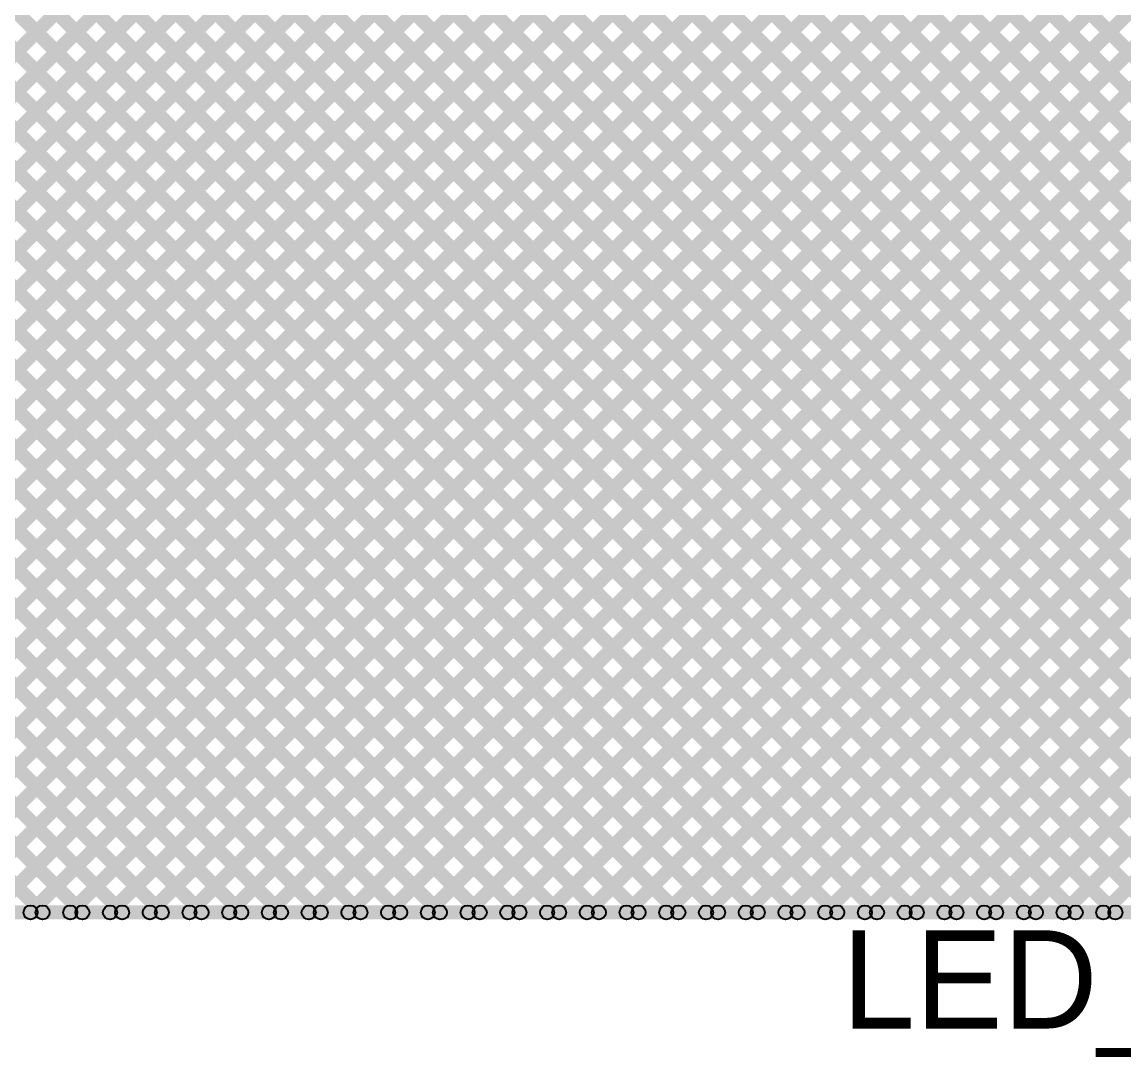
# Model space of a CAD drawing. Header units: millimetres. Extents: x 0.02 to 3.53, y 0 to 2.66.
# Drawn here: x 0.712 to 1.497, y -0.003 to 0.734 of the extents above; entities that cross this region are included whole.
import ezdxf

# ---------------------------------------------------------------- set-up
doc = ezdxf.new("R2010")
doc.units = ezdxf.units.MM
doc.header["$MEASUREMENT"] = 0
for name, color, linetype in [('BottomLayer', 5, 'Continuous'), ('TopLayer', 1, 'Continuous'), ('TopOverlay', 2, 'Continuous')]:
    doc.layers.add(name, color=color, linetype=linetype)

msp = doc.modelspace()

# ---------------------------------------------------------------- hatches: boundary and pattern name
at = {"layer": 'BottomLayer'}
for points in [[(0.09646, 0.97786), (0.10354, 0.98494), (0.98494, 0.10354), (0.97786, 0.09646)], [(0.09646, 0.94958), (0.10354, 0.95665), (0.95665, 0.10354), (0.94958, 0.09646)], [(0.09646, 0.9213), (0.10354, 0.92837), (0.92837, 0.10354), (0.9213, 0.09646)], [(0.09646, 0.89301), (0.10354, 0.90008), (0.90008, 0.10354), (0.89301, 0.09646)], [(0.09646, 0.86473), (0.10354, 0.8718), (0.8718, 0.10354), (0.86473, 0.09646)], [(0.09646, 0.83644), (0.10354, 0.84351), (0.84351, 0.10354), (0.83644, 0.09646)], [(0.10354, 0.10048), (0.09646, 0.10755), (0.77436, 0.78545), (0.78143, 0.77838)], [(0.10354, 0.10048), (0.09646, 0.10755), (0.77436, 0.78545), (0.78143, 0.77838)], [(0.1278, 0.09646), (0.12073, 0.10354), (0.80265, 0.78545), (0.80972, 0.77838)], [(0.15609, 0.09646), (0.14902, 0.10354), (0.83093, 0.78545), (0.838, 0.77838)], [(0.18437, 0.09646), (0.1773, 0.10354), (0.85921, 0.78545), (0.86629, 0.77838)], [(0.21266, 0.09646), (0.20559, 0.10354), (0.8875, 0.78545), (0.89457, 0.77838)], [(0.24094, 0.09646), (0.23387, 0.10354), (0.91578, 0.78545), (0.92285, 0.77838)], [(0.26922, 0.09646), (0.26215, 0.10354), (0.94407, 0.78545), (0.95114, 0.77838)], [(0.29751, 0.09646), (0.29044, 0.10354), (0.97235, 0.78545), (0.97942, 0.77838)], [(0.32579, 0.09646), (0.31872, 0.10354), (1.00064, 0.78545), (1.00771, 0.77838)], [(0.32424, 0.77838), (0.33131, 0.78545), (1.01322, 0.10354), (1.00615, 0.09646)], [(0.35408, 0.09646), (0.34701, 0.10354), (1.02892, 0.78545), (1.03599, 0.77838)], [(0.35252, 0.77838), (0.35959, 0.78545), (1.0415, 0.10354), (1.03443, 0.09646)], [(0.38236, 0.09646), (0.37529, 0.10354), (1.0572, 0.78545), (1.06428, 0.77838)], [(0.3808, 0.77838), (0.38788, 0.78545), (1.06979, 0.10354), (1.06272, 0.09646)], [(0.41065, 0.09646), (0.40358, 0.10354), (1.08549, 0.78545), (1.09256, 0.77838)], [(0.40909, 0.77838), (0.41616, 0.78545), (1.09807, 0.10354), (1.091, 0.09646)], [(0.43893, 0.09646), (0.43186, 0.10354), (1.11377, 0.78545), (1.12084, 0.77838)], [(0.43737, 0.77838), (0.44444, 0.78545), (1.12636, 0.10354), (1.11929, 0.09646)], [(0.46721, 0.09646), (0.46014, 0.10354), (1.14206, 0.78545), (1.14913, 0.77838)], [(0.46566, 0.77838), (0.47273, 0.78545), (1.15464, 0.10354), (1.14757, 0.09646)], [(0.4955, 0.09646), (0.48843, 0.10354), (1.17034, 0.78545), (1.17741, 0.77838)], [(0.49394, 0.77838), (0.50101, 0.78545), (1.18293, 0.10354), (1.17585, 0.09646)], [(0.52378, 0.09646), (0.51671, 0.10354), (1.19863, 0.78545), (1.2057, 0.77838)], [(0.52223, 0.77838), (0.5293, 0.78545), (1.21121, 0.10354), (1.20414, 0.09646)], [(0.55207, 0.09646), (0.545, 0.10354), (1.22691, 0.78545), (1.23398, 0.77838)], [(0.55051, 0.77838), (0.55758, 0.78545), (1.23949, 0.10354), (1.23242, 0.09646)], [(0.58035, 0.09646), (0.57328, 0.10354), (1.25519, 0.78545), (1.26227, 0.77838)], [(0.57879, 0.77838), (0.58587, 0.78545), (1.26778, 0.10354), (1.26071, 0.09646)], [(0.60864, 0.09646), (0.60157, 0.10354), (1.28348, 0.78545), (1.29055, 0.77838)], [(0.60708, 0.77838), (0.61415, 0.78545), (1.29606, 0.10354), (1.28899, 0.09646)], [(0.63692, 0.09646), (0.62985, 0.10354), (1.31176, 0.78545), (1.31883, 0.77838)], [(0.63536, 0.77838), (0.64243, 0.78545), (1.32435, 0.10354), (1.31728, 0.09646)], [(0.6652, 0.09646), (0.65813, 0.10354), (1.34005, 0.78545), (1.34712, 0.77838)], [(0.66365, 0.77838), (0.67072, 0.78545), (1.35263, 0.10354), (1.34556, 0.09646)], [(0.69349, 0.09646), (0.68642, 0.10354), (1.36833, 0.78545), (1.3754, 0.77838)], [(0.69193, 0.77838), (0.699, 0.78545), (1.38092, 0.10354), (1.37384, 0.09646)], [(0.72177, 0.09646), (0.7147, 0.10354), (1.39662, 0.78545), (1.40369, 0.77838)], [(0.72022, 0.77838), (0.72729, 0.78545), (1.4092, 0.10354), (1.40213, 0.09646)], [(0.75006, 0.09646), (0.74299, 0.10354), (1.4249, 0.78545), (1.43197, 0.77838)], [(0.7485, 0.77838), (0.75557, 0.78545), (1.43748, 0.10354), (1.43041, 0.09646)], [(0.77834, 0.09646), (0.77127, 0.10354), (1.45318, 0.78545), (1.46026, 0.77838)], [(0.77678, 0.77838), (0.78386, 0.78545), (1.46577, 0.10354), (1.4587, 0.09646)], [(0.80663, 0.09646), (0.79956, 0.10354), (1.48147, 0.78545), (1.48854, 0.77838)], [(0.80507, 0.77838), (0.81214, 0.78545), (1.49405, 0.10354), (1.48698, 0.09646)], [(0.83491, 0.09646), (0.82784, 0.10354), (1.50975, 0.78545), (1.51682, 0.77838)], [(0.83335, 0.77838), (0.84042, 0.78545), (1.52234, 0.10354), (1.51527, 0.09646)], [(0.8632, 0.09646), (0.85612, 0.10354), (1.53804, 0.78545), (1.54511, 0.77838)], [(0.86164, 0.77838), (0.86871, 0.78545), (1.55062, 0.10354), (1.54355, 0.09646)], [(0.89148, 0.09646), (0.88441, 0.10354), (1.56632, 0.78545), (1.57339, 0.77838)], [(0.88992, 0.77838), (0.89699, 0.78545), (1.57891, 0.10354), (1.57183, 0.09646)], [(0.91976, 0.09646), (0.91269, 0.10354), (1.59461, 0.78545), (1.60168, 0.77838)], [(0.91821, 0.77838), (0.92528, 0.78545), (1.60719, 0.10354), (1.60012, 0.09646)], [(0.94805, 0.09646), (0.94098, 0.10354), (1.62289, 0.78545), (1.62996, 0.77838)], [(0.94649, 0.77838), (0.95356, 0.78545), (1.62525, 0.11376), (1.61818, 0.10668)], [(0.97633, 0.09646), (0.96926, 0.10354), (1.65117, 0.78545), (1.65825, 0.77838)], [(0.97477, 0.77838), (0.98185, 0.78545), (1.64257, 0.12472), (1.6355, 0.11765)], [(1.00462, 0.09646), (0.99755, 0.10354), (1.67946, 0.78545), (1.68653, 0.77838)], [(1.00306, 0.77838), (1.01013, 0.78545), (1.64257, 0.153), (1.6355, 0.14593)], [(1.03134, 0.77838), (1.03841, 0.78545), (1.64257, 0.18129), (1.6355, 0.17422)], [(1.05963, 0.77838), (1.0667, 0.78545), (1.64257, 0.20957), (1.6355, 0.2025)], [(1.08791, 0.77838), (1.09498, 0.78545), (1.64257, 0.23786), (1.6355, 0.23079)], [(1.1162, 0.77838), (1.12327, 0.78545), (1.64257, 0.26614), (1.6355, 0.25907)], [(1.14448, 0.77838), (1.15155, 0.78545), (1.64257, 0.29443), (1.6355, 0.28735)], [(1.17276, 0.77838), (1.17984, 0.78545), (1.64257, 0.32271), (1.6355, 0.31564)], [(1.20105, 0.77838), (1.20812, 0.78545), (1.64257, 0.35099), (1.6355, 0.34392)], [(1.22933, 0.77838), (1.2364, 0.78545), (1.64257, 0.37928), (1.6355, 0.37221)], [(1.25762, 0.77838), (1.26469, 0.78545), (1.64257, 0.40756), (1.6355, 0.40049)], [(1.2859, 0.77838), (1.29297, 0.78545), (1.64257, 0.43585), (1.6355, 0.42878)], [(1.31419, 0.77838), (1.32126, 0.78545), (1.64257, 0.46413), (1.6355, 0.45706)], [(1.34247, 0.77838), (1.34954, 0.78545), (1.64257, 0.49242), (1.6355, 0.48534)], [(1.37075, 0.77838), (1.37783, 0.78545), (1.64257, 0.5207), (1.6355, 0.51363)], [(1.39904, 0.77838), (1.40611, 0.78545), (1.64257, 0.54898), (1.6355, 0.54191)], [(1.42732, 0.77838), (1.43439, 0.78545), (1.64257, 0.57727), (1.6355, 0.5702)], [(0.17932, 0.72531), (0.18639, 0.73238), (0.81523, 0.10354), (0.80816, 0.09646)], [(1.0329, 0.09646), (1.02583, 0.10354), (1.6355, 0.71321), (1.64257, 0.70614)], [(0.18817, 0.68817), (0.19524, 0.69524), (0.78695, 0.10354), (0.77987, 0.09646)], [(1.06119, 0.09646), (1.05411, 0.10354), (1.6355, 0.68493), (1.64257, 0.67785)], [(0.18539, 0.66266), (0.19246, 0.66974), (0.75866, 0.10354), (0.75159, 0.09646)], [(1.08947, 0.09646), (1.0824, 0.10354), (1.6355, 0.65664), (1.64257, 0.64957)], [(0.17761, 0.64217), (0.18468, 0.64924), (0.73038, 0.10354), (0.72331, 0.09646)], [(1.11775, 0.09646), (1.11068, 0.10354), (1.6355, 0.62836), (1.64257, 0.62129)], [(1.14604, 0.09646), (1.13897, 0.10354), (1.6355, 0.60007), (1.64257, 0.593)], [(1.17432, 0.09646), (1.16725, 0.10354), (1.6355, 0.57179), (1.64257, 0.56472)], [(1.20261, 0.09646), (1.19554, 0.10354), (1.6355, 0.5435), (1.64257, 0.53643)], [(1.23089, 0.09646), (1.22382, 0.10354), (1.6355, 0.51522), (1.64257, 0.50815)], [(1.25918, 0.09646), (1.2521, 0.10354), (1.6355, 0.48694), (1.64257, 0.47986)], [(1.28746, 0.09646), (1.28039, 0.10354), (1.6355, 0.45865), (1.64257, 0.45158)], [(1.31574, 0.09646), (1.30867, 0.10354), (1.6355, 0.43037), (1.64257, 0.4233)], [(1.34403, 0.09646), (1.33696, 0.10354), (1.6355, 0.40208), (1.64257, 0.39501)], [(1.37231, 0.09646), (1.36524, 0.10354), (1.6355, 0.3738), (1.64257, 0.36673)], [(1.4006, 0.09646), (1.39353, 0.10354), (1.6355, 0.34551), (1.64257, 0.33844)], [(1.42888, 0.09646), (1.42181, 0.10354), (1.6355, 0.31723), (1.64257, 0.31016)], [(1.45717, 0.09646), (1.45009, 0.10354), (1.6355, 0.28895), (1.64257, 0.28187)], [(1.48545, 0.09646), (1.47838, 0.10354), (1.6355, 0.26066), (1.64257, 0.25359)], [(0.1, 0.095), (0.1, 0.105), (1.61967, 0.105), (1.61967, 0.095)]]:
    msp.add_hatch(color=5, dxfattribs=at).paths.add_polyline_path(points)
h = msp.add_hatch(color=5, dxfattribs=at)
edge = h.paths.add_edge_path()
edge.add_arc((0.71824, 0.1), 0.005, 0, 360)
h = msp.add_hatch(color=5, dxfattribs=at)
edge = h.paths.add_edge_path()
edge.add_arc((0.72684, 0.1), 0.005, 0, 360)
h = msp.add_hatch(color=5, dxfattribs=at)
edge = h.paths.add_edge_path()
edge.add_arc((0.74652, 0.1), 0.005, 0, 360)
h = msp.add_hatch(color=5, dxfattribs=at)
edge = h.paths.add_edge_path()
edge.add_arc((0.75513, 0.1), 0.005, 0, 360)
h = msp.add_hatch(color=5, dxfattribs=at)
edge = h.paths.add_edge_path()
edge.add_arc((0.77481, 0.1), 0.005, 0, 360)
h = msp.add_hatch(color=5, dxfattribs=at)
edge = h.paths.add_edge_path()
edge.add_arc((0.78341, 0.1), 0.005, 0, 360)
h = msp.add_hatch(color=5, dxfattribs=at)
edge = h.paths.add_edge_path()
edge.add_arc((0.80309, 0.1), 0.005, 0, 360)
h = msp.add_hatch(color=5, dxfattribs=at)
edge = h.paths.add_edge_path()
edge.add_arc((0.81169, 0.1), 0.005, 0, 360)
h = msp.add_hatch(color=5, dxfattribs=at)
edge = h.paths.add_edge_path()
edge.add_arc((0.83138, 0.1), 0.005, 0, 360)
h = msp.add_hatch(color=5, dxfattribs=at)
edge = h.paths.add_edge_path()
edge.add_arc((0.83998, 0.1), 0.005, 0, 360)
h = msp.add_hatch(color=5, dxfattribs=at)
edge = h.paths.add_edge_path()
edge.add_arc((0.85966, 0.1), 0.005, 0, 360)
h = msp.add_hatch(color=5, dxfattribs=at)
edge = h.paths.add_edge_path()
edge.add_arc((0.86826, 0.1), 0.005, 0, 360)
h = msp.add_hatch(color=5, dxfattribs=at)
edge = h.paths.add_edge_path()
edge.add_arc((0.88794, 0.1), 0.005, 0, 360)
h = msp.add_hatch(color=5, dxfattribs=at)
edge = h.paths.add_edge_path()
edge.add_arc((0.89655, 0.1), 0.005, 0, 360)
h = msp.add_hatch(color=5, dxfattribs=at)
edge = h.paths.add_edge_path()
edge.add_arc((0.91623, 0.1), 0.005, 0, 360)
h = msp.add_hatch(color=5, dxfattribs=at)
edge = h.paths.add_edge_path()
edge.add_arc((0.92483, 0.1), 0.005, 0, 360)
h = msp.add_hatch(color=5, dxfattribs=at)
edge = h.paths.add_edge_path()
edge.add_arc((0.94451, 0.1), 0.005, 0, 360)
h = msp.add_hatch(color=5, dxfattribs=at)
edge = h.paths.add_edge_path()
edge.add_arc((0.95312, 0.1), 0.005, 0, 360)
h = msp.add_hatch(color=5, dxfattribs=at)
edge = h.paths.add_edge_path()
edge.add_arc((0.9728, 0.1), 0.005, 0, 360)
h = msp.add_hatch(color=5, dxfattribs=at)
edge = h.paths.add_edge_path()
edge.add_arc((0.9814, 0.1), 0.005, 0, 360)
h = msp.add_hatch(color=5, dxfattribs=at)
edge = h.paths.add_edge_path()
edge.add_arc((1.00108, 0.1), 0.005, 0, 360)
h = msp.add_hatch(color=5, dxfattribs=at)
edge = h.paths.add_edge_path()
edge.add_arc((1.00968, 0.1), 0.005, 0, 360)
h = msp.add_hatch(color=5, dxfattribs=at)
edge = h.paths.add_edge_path()
edge.add_arc((1.02937, 0.1), 0.005, 0, 360)
h = msp.add_hatch(color=5, dxfattribs=at)
edge = h.paths.add_edge_path()
edge.add_arc((1.03797, 0.1), 0.005, 0, 360)
h = msp.add_hatch(color=5, dxfattribs=at)
edge = h.paths.add_edge_path()
edge.add_arc((1.05765, 0.1), 0.005, 0, 360)
h = msp.add_hatch(color=5, dxfattribs=at)
edge = h.paths.add_edge_path()
edge.add_arc((1.06625, 0.1), 0.005, 0, 360)
h = msp.add_hatch(color=5, dxfattribs=at)
edge = h.paths.add_edge_path()
edge.add_arc((1.08593, 0.1), 0.005, 0, 360)
h = msp.add_hatch(color=5, dxfattribs=at)
edge = h.paths.add_edge_path()
edge.add_arc((1.09454, 0.1), 0.005, 0, 360)
h = msp.add_hatch(color=5, dxfattribs=at)
edge = h.paths.add_edge_path()
edge.add_arc((1.11422, 0.1), 0.005, 0, 360)
h = msp.add_hatch(color=5, dxfattribs=at)
edge = h.paths.add_edge_path()
edge.add_arc((1.12282, 0.1), 0.005, 0, 360)
h = msp.add_hatch(color=5, dxfattribs=at)
edge = h.paths.add_edge_path()
edge.add_arc((1.1425, 0.1), 0.005, 0, 360)
h = msp.add_hatch(color=5, dxfattribs=at)
edge = h.paths.add_edge_path()
edge.add_arc((1.15111, 0.1), 0.005, 0, 360)
h = msp.add_hatch(color=5, dxfattribs=at)
edge = h.paths.add_edge_path()
edge.add_arc((1.17079, 0.1), 0.005, 0, 360)
h = msp.add_hatch(color=5, dxfattribs=at)
edge = h.paths.add_edge_path()
edge.add_arc((1.17939, 0.1), 0.005, 0, 360)
h = msp.add_hatch(color=5, dxfattribs=at)
edge = h.paths.add_edge_path()
edge.add_arc((1.19907, 0.1), 0.005, 0, 360)
h = msp.add_hatch(color=5, dxfattribs=at)
edge = h.paths.add_edge_path()
edge.add_arc((1.20767, 0.1), 0.005, 0, 360)
h = msp.add_hatch(color=5, dxfattribs=at)
edge = h.paths.add_edge_path()
edge.add_arc((1.22736, 0.1), 0.005, 0, 360)
h = msp.add_hatch(color=5, dxfattribs=at)
edge = h.paths.add_edge_path()
edge.add_arc((1.23596, 0.1), 0.005, 0, 360)
h = msp.add_hatch(color=5, dxfattribs=at)
edge = h.paths.add_edge_path()
edge.add_arc((1.25564, 0.1), 0.005, 0, 360)
h = msp.add_hatch(color=5, dxfattribs=at)
edge = h.paths.add_edge_path()
edge.add_arc((1.26424, 0.1), 0.005, 0, 360)
h = msp.add_hatch(color=5, dxfattribs=at)
edge = h.paths.add_edge_path()
edge.add_arc((1.28392, 0.1), 0.005, 0, 360)
h = msp.add_hatch(color=5, dxfattribs=at)
edge = h.paths.add_edge_path()
edge.add_arc((1.29253, 0.1), 0.005, 0, 360)
h = msp.add_hatch(color=5, dxfattribs=at)
edge = h.paths.add_edge_path()
edge.add_arc((1.31221, 0.1), 0.005, 0, 360)
h = msp.add_hatch(color=5, dxfattribs=at)
edge = h.paths.add_edge_path()
edge.add_arc((1.32081, 0.1), 0.005, 0, 360)
h = msp.add_hatch(color=5, dxfattribs=at)
edge = h.paths.add_edge_path()
edge.add_arc((1.34049, 0.1), 0.005, 0, 360)
h = msp.add_hatch(color=5, dxfattribs=at)
edge = h.paths.add_edge_path()
edge.add_arc((1.3491, 0.1), 0.005, 0, 360)
h = msp.add_hatch(color=5, dxfattribs=at)
edge = h.paths.add_edge_path()
edge.add_arc((1.36878, 0.1), 0.005, 0, 360)
h = msp.add_hatch(color=5, dxfattribs=at)
edge = h.paths.add_edge_path()
edge.add_arc((1.37738, 0.1), 0.005, 0, 360)
h = msp.add_hatch(color=5, dxfattribs=at)
edge = h.paths.add_edge_path()
edge.add_arc((1.39706, 0.1), 0.005, 0, 360)
h = msp.add_hatch(color=5, dxfattribs=at)
edge = h.paths.add_edge_path()
edge.add_arc((1.40566, 0.1), 0.005, 0, 360)
h = msp.add_hatch(color=5, dxfattribs=at)
edge = h.paths.add_edge_path()
edge.add_arc((1.42535, 0.1), 0.005, 0, 360)
h = msp.add_hatch(color=5, dxfattribs=at)
edge = h.paths.add_edge_path()
edge.add_arc((1.43395, 0.1), 0.005, 0, 360)
h = msp.add_hatch(color=5, dxfattribs=at)
edge = h.paths.add_edge_path()
edge.add_arc((1.45363, 0.1), 0.005, 0, 360)
h = msp.add_hatch(color=5, dxfattribs=at)
edge = h.paths.add_edge_path()
edge.add_arc((1.46223, 0.1), 0.005, 0, 360)
h = msp.add_hatch(color=5, dxfattribs=at)
edge = h.paths.add_edge_path()
edge.add_arc((1.48191, 0.1), 0.005, 0, 360)
h = msp.add_hatch(color=5, dxfattribs=at)
edge = h.paths.add_edge_path()
edge.add_arc((1.49052, 0.1), 0.005, 0, 360)
at = {"layer": 'TopLayer'}
for points in [[(0.09646, 1.65669), (0.10354, 1.66376), (1.65354, 0.11376), (1.64647, 0.10668)], [(0.63985, 1.45272), (0.64692, 1.45979), (2.00317, 0.10354), (1.9961, 0.09646)], [(0.09646, 1.40213), (0.10354, 1.4092), (1.4092, 0.10354), (1.40213, 0.09646)], [(0.66931, 1.39497), (0.67638, 1.40204), (1.97489, 0.10354), (1.96781, 0.09646)], [(1.31574, 0.09646), (1.30867, 0.10354), (2.60412, 1.39898), (2.61119, 1.39191)], [(1.4006, 0.09646), (1.39353, 0.10354), (2.69039, 1.4004), (2.69746, 1.39333)], [(0.09646, 1.37384), (0.10354, 1.38092), (1.38092, 0.10354), (1.37384, 0.09646)], [(0.83106, 1.37465), (0.83813, 1.38172), (2.11631, 0.10354), (2.10924, 0.09646)], [(1.34403, 0.09646), (1.33696, 0.10354), (2.61447, 1.38105), (2.62155, 1.37398)], [(1.42888, 0.09646), (1.42181, 0.10354), (2.7004, 1.38212), (2.70747, 1.37505)], [(1.37231, 0.09646), (1.36524, 0.10354), (2.63167, 1.36996), (2.63874, 1.36289)], [(0.68188, 1.35411), (0.68895, 1.36118), (1.9466, 0.10354), (1.93953, 0.09646)], [(0.09646, 1.34556), (0.10354, 1.35263), (1.35263, 0.10354), (1.34556, 0.09646)], [(0.83106, 1.34636), (0.83813, 1.35343), (2.08802, 0.10354), (2.08095, 0.09646)], [(0.82563, 1.3235), (0.8327, 1.33057), (2.05974, 0.10354), (2.05267, 0.09646)], [(0.09646, 1.31728), (0.10354, 1.32435), (1.32435, 0.10354), (1.31728, 0.09646)], [(0.69039, 1.31732), (0.69746, 1.32439), (1.91832, 0.10354), (1.91125, 0.09646)], [(0.80488, 1.31597), (0.81195, 1.32304), (2.03145, 0.10354), (2.02438, 0.09646)], [(1.45717, 0.09646), (1.45009, 0.10354), (2.65589, 1.30933), (2.66296, 1.30226)], [(0.09646, 1.28899), (0.10354, 1.29606), (1.29606, 0.10354), (1.28899, 0.09646)], [(1.48545, 0.09646), (1.47838, 0.10354), (2.66606, 1.29122), (2.67313, 1.28415)], [(0.09646, 1.26071), (0.10354, 1.26778), (1.26778, 0.10354), (1.26071, 0.09646)], [(0.09646, 1.23242), (0.10354, 1.23949), (1.23949, 0.10354), (1.23242, 0.09646)], [(0.74454, 1.23489), (0.75161, 1.24196), (1.87686, 0.11671), (1.86979, 0.10964)], [(0.10354, 0.10048), (0.09646, 0.10755), (1.21852, 1.22961), (1.22559, 1.22254)], [(0.10354, 0.10048), (0.09646, 0.10755), (1.21852, 1.22961), (1.22559, 1.22254)], [(0.74108, 1.21006), (0.74816, 1.21713), (1.85299, 0.11229), (1.84592, 0.10522)], [(0.09646, 1.20414), (0.10354, 1.21121), (1.21121, 0.10354), (1.20414, 0.09646)], [(0.1278, 0.09646), (0.12073, 0.10354), (1.21852, 1.20132), (1.22559, 1.19425)], [(0.73387, 1.18899), (0.74094, 1.19606), (1.83346, 0.10354), (1.82639, 0.09646)], [(0.09646, 1.17585), (0.10354, 1.18293), (1.18293, 0.10354), (1.17585, 0.09646)], [(0.72378, 1.17079), (0.73085, 1.17786), (1.80477, 0.10394), (1.7977, 0.09687)], [(0.15609, 0.09646), (0.14902, 0.10354), (1.21852, 1.17304), (1.22559, 1.16597)], [(1.28746, 0.09646), (1.28039, 0.10354), (2.33864, 1.16178), (2.34571, 1.15471)], [(0.09646, 1.14757), (0.10354, 1.15464), (1.15464, 0.10354), (1.14757, 0.09646)], [(0.71369, 1.1526), (0.72076, 1.15967), (1.76721, 0.11322), (1.76014, 0.10615)], [(0.18437, 0.09646), (0.1773, 0.10354), (1.22101, 1.14725), (1.22808, 1.14018)], [(0.6377, 1.14374), (0.64477, 1.15081), (1.68182, 0.11376), (1.67475, 0.10668)], [(0.70361, 1.1344), (0.71068, 1.14147), (1.74665, 0.1055), (1.73958, 0.09843)], [(0.21266, 0.09646), (0.20559, 0.10354), (1.23435, 1.1323), (1.24142, 1.12523)], [(0.09646, 1.11929), (0.10354, 1.12636), (1.12636, 0.10354), (1.11929, 0.09646)], [(0.69352, 1.1162), (0.70059, 1.12327), (1.71011, 0.11376), (1.70304, 0.10668)], [(0.77834, 0.09646), (0.77127, 0.10354), (1.79116, 1.12342), (1.79823, 1.11635)], [(0.24094, 0.09646), (0.23387, 0.10354), (1.24849, 1.11816), (1.25557, 1.11109)], [(0.26922, 0.09646), (0.26215, 0.10354), (1.26277, 1.10416), (1.26985, 1.09709)], [(0.29751, 0.09646), (0.29044, 0.10354), (1.2863, 1.0994), (1.29338, 1.09233)], [(0.32579, 0.09646), (0.31872, 0.10354), (1.31459, 1.0994), (1.32166, 1.09233)], [(0.35408, 0.09646), (0.34701, 0.10354), (1.34287, 1.0994), (1.34994, 1.09233)], [(0.38236, 0.09646), (0.37529, 0.10354), (1.37116, 1.0994), (1.37823, 1.09233)], [(0.41065, 0.09646), (0.40358, 0.10354), (1.39944, 1.0994), (1.40651, 1.09233)], [(0.43893, 0.09646), (0.43186, 0.10354), (1.42773, 1.0994), (1.4348, 1.09233)], [(0.46721, 0.09646), (0.46014, 0.10354), (1.45601, 1.0994), (1.46308, 1.09233)], [(0.4955, 0.09646), (0.48843, 0.10354), (1.48429, 1.0994), (1.49137, 1.09233)], [(0.52378, 0.09646), (0.51671, 0.10354), (1.51258, 1.0994), (1.51965, 1.09233)], [(0.55207, 0.09646), (0.545, 0.10354), (1.54086, 1.0994), (1.54793, 1.09233)], [(0.58035, 0.09646), (0.57328, 0.10354), (1.56915, 1.0994), (1.57622, 1.09233)], [(0.60864, 0.09646), (0.60157, 0.10354), (1.59743, 1.0994), (1.6045, 1.09233)], [(0.63692, 0.09646), (0.62985, 0.10354), (1.62572, 1.0994), (1.63279, 1.09233)], [(0.6652, 0.09646), (0.65813, 0.10354), (1.654, 1.0994), (1.66107, 1.09233)], [(0.09646, 1.091), (0.10354, 1.09807), (1.09807, 0.10354), (1.091, 0.09646)], [(0.69349, 0.09646), (0.68642, 0.10354), (1.6736, 1.09072), (1.68067, 1.08365)], [(0.72177, 0.09646), (0.7147, 0.10354), (1.70188, 1.09072), (1.70895, 1.08365)], [(0.75006, 0.09646), (0.74299, 0.10354), (1.73017, 1.09072), (1.73724, 1.08365)], [(0.80663, 0.09646), (0.79956, 0.10354), (1.79116, 1.09514), (1.79823, 1.08807)], [(0.83491, 0.09646), (0.82784, 0.10354), (1.81502, 1.09072), (1.82209, 1.08365)], [(0.8632, 0.09646), (0.85612, 0.10354), (1.84299, 1.0904), (1.85006, 1.08333)], [(0.89148, 0.09646), (0.88441, 0.10354), (1.87127, 1.0904), (1.87835, 1.08333)], [(0.91976, 0.09646), (0.91269, 0.10354), (1.88694, 1.07779), (1.89402, 1.07072)], [(0.09646, 1.06272), (0.10354, 1.06979), (1.06979, 0.10354), (1.06272, 0.09646)], [(0.66105, 1.06382), (0.66812, 1.07089), (1.62525, 0.11376), (1.61818, 0.10668)], [(0.94805, 0.09646), (0.94098, 0.10354), (1.89653, 1.05909), (1.9036, 1.05202)], [(0.65096, 1.04562), (0.65804, 1.05269), (1.60719, 0.10354), (1.60012, 0.09646)], [(0.09646, 1.03443), (0.10354, 1.0415), (1.0415, 0.10354), (1.03443, 0.09646)], [(0.64088, 1.02742), (0.64795, 1.03449), (1.57891, 0.10354), (1.57183, 0.09646)], [(0.97633, 0.09646), (0.96926, 0.10354), (1.89653, 1.0308), (1.9036, 1.02373)], [(0.09646, 1.00615), (0.10354, 1.01322), (1.01322, 0.10354), (1.00615, 0.09646)], [(0.63079, 1.00922), (0.63786, 1.0163), (1.55062, 0.10354), (1.54355, 0.09646)], [(0.5287, 0.99818), (0.53577, 1.00525), (1.43748, 0.10354), (1.43041, 0.09646)], [(0.61322, 0.99851), (0.62029, 1.00559), (1.52234, 0.10354), (1.51527, 0.09646)], [(1.00462, 0.09646), (0.99755, 0.10354), (1.89653, 1.00252), (1.9036, 0.99545)], [(0.09646, 0.97786), (0.10354, 0.98494), (0.98494, 0.10354), (0.97786, 0.09646)], [(0.57845, 0.97672), (0.58552, 0.98379), (1.46577, 0.10354), (1.4587, 0.09646)], [(0.60241, 0.98104), (0.60948, 0.98811), (1.49405, 0.10354), (1.48698, 0.09646)], [(0.09646, 0.94958), (0.10354, 0.95665), (0.95665, 0.10354), (0.94958, 0.09646)], [(0.09646, 0.9213), (0.10354, 0.92837), (0.92837, 0.10354), (0.9213, 0.09646)], [(0.09646, 0.89301), (0.10354, 0.90008), (0.90008, 0.10354), (0.89301, 0.09646)], [(0.09646, 0.86473), (0.10354, 0.8718), (0.8718, 0.10354), (0.86473, 0.09646)], [(0.09646, 0.83644), (0.10354, 0.84351), (0.84351, 0.10354), (0.83644, 0.09646)], [(0.17932, 0.72531), (0.18639, 0.73238), (0.81523, 0.10354), (0.80816, 0.09646)], [(1.0329, 0.09646), (1.02583, 0.10354), (1.63814, 0.71584), (1.64521, 0.70877)], [(1.06119, 0.09646), (1.05411, 0.10354), (1.65052, 0.69995), (1.65759, 0.69287)], [(0.18817, 0.68817), (0.19524, 0.69524), (0.78695, 0.10354), (0.77987, 0.09646)], [(1.08947, 0.09646), (1.0824, 0.10354), (1.67342, 0.69456), (1.68049, 0.68749)], [(1.11775, 0.09646), (1.11068, 0.10354), (1.70171, 0.69456), (1.70878, 0.68749)], [(1.14604, 0.09646), (1.13897, 0.10354), (1.72999, 0.69456), (1.73706, 0.68749)], [(1.17432, 0.09646), (1.16725, 0.10354), (1.75827, 0.69456), (1.76535, 0.68749)], [(1.20261, 0.09646), (1.19554, 0.10354), (1.78656, 0.69456), (1.79363, 0.68749)], [(1.23089, 0.09646), (1.22382, 0.10354), (1.81484, 0.69456), (1.82191, 0.68749)], [(1.25918, 0.09646), (1.2521, 0.10354), (1.84313, 0.69456), (1.8502, 0.68749)], [(0.18539, 0.66266), (0.19246, 0.66974), (0.75866, 0.10354), (0.75159, 0.09646)], [(0.17761, 0.64217), (0.18468, 0.64924), (0.73038, 0.10354), (0.72331, 0.09646)], [(0.1, 0.095), (0.1, 0.105), (1.61967, 0.105), (1.61967, 0.095)]]:
    msp.add_hatch(color=1, dxfattribs=at).paths.add_polyline_path(points)
h = msp.add_hatch(color=1, dxfattribs=at)
edge = h.paths.add_edge_path()
edge.add_arc((0.71824, 0.1), 0.005, 0, 360)
h = msp.add_hatch(color=1, dxfattribs=at)
edge = h.paths.add_edge_path()
edge.add_arc((0.72684, 0.1), 0.005, 0, 360)
h = msp.add_hatch(color=1, dxfattribs=at)
edge = h.paths.add_edge_path()
edge.add_arc((0.74652, 0.1), 0.005, 0, 360)
h = msp.add_hatch(color=1, dxfattribs=at)
edge = h.paths.add_edge_path()
edge.add_arc((0.75513, 0.1), 0.005, 0, 360)
h = msp.add_hatch(color=1, dxfattribs=at)
edge = h.paths.add_edge_path()
edge.add_arc((0.77481, 0.1), 0.005, 0, 360)
h = msp.add_hatch(color=1, dxfattribs=at)
edge = h.paths.add_edge_path()
edge.add_arc((0.78341, 0.1), 0.005, 0, 360)
h = msp.add_hatch(color=1, dxfattribs=at)
edge = h.paths.add_edge_path()
edge.add_arc((0.80309, 0.1), 0.005, 0, 360)
h = msp.add_hatch(color=1, dxfattribs=at)
edge = h.paths.add_edge_path()
edge.add_arc((0.81169, 0.1), 0.005, 0, 360)
h = msp.add_hatch(color=1, dxfattribs=at)
edge = h.paths.add_edge_path()
edge.add_arc((0.83138, 0.1), 0.005, 0, 360)
h = msp.add_hatch(color=1, dxfattribs=at)
edge = h.paths.add_edge_path()
edge.add_arc((0.83998, 0.1), 0.005, 0, 360)
h = msp.add_hatch(color=1, dxfattribs=at)
edge = h.paths.add_edge_path()
edge.add_arc((0.85966, 0.1), 0.005, 0, 360)
h = msp.add_hatch(color=1, dxfattribs=at)
edge = h.paths.add_edge_path()
edge.add_arc((0.86826, 0.1), 0.005, 0, 360)
h = msp.add_hatch(color=1, dxfattribs=at)
edge = h.paths.add_edge_path()
edge.add_arc((0.88794, 0.1), 0.005, 0, 360)
h = msp.add_hatch(color=1, dxfattribs=at)
edge = h.paths.add_edge_path()
edge.add_arc((0.89655, 0.1), 0.005, 0, 360)
h = msp.add_hatch(color=1, dxfattribs=at)
edge = h.paths.add_edge_path()
edge.add_arc((0.91623, 0.1), 0.005, 0, 360)
h = msp.add_hatch(color=1, dxfattribs=at)
edge = h.paths.add_edge_path()
edge.add_arc((0.92483, 0.1), 0.005, 0, 360)
h = msp.add_hatch(color=1, dxfattribs=at)
edge = h.paths.add_edge_path()
edge.add_arc((0.94451, 0.1), 0.005, 0, 360)
h = msp.add_hatch(color=1, dxfattribs=at)
edge = h.paths.add_edge_path()
edge.add_arc((0.95312, 0.1), 0.005, 0, 360)
h = msp.add_hatch(color=1, dxfattribs=at)
edge = h.paths.add_edge_path()
edge.add_arc((0.9728, 0.1), 0.005, 0, 360)
h = msp.add_hatch(color=1, dxfattribs=at)
edge = h.paths.add_edge_path()
edge.add_arc((0.9814, 0.1), 0.005, 0, 360)
h = msp.add_hatch(color=1, dxfattribs=at)
edge = h.paths.add_edge_path()
edge.add_arc((1.00108, 0.1), 0.005, 0, 360)
h = msp.add_hatch(color=1, dxfattribs=at)
edge = h.paths.add_edge_path()
edge.add_arc((1.00968, 0.1), 0.005, 0, 360)
h = msp.add_hatch(color=1, dxfattribs=at)
edge = h.paths.add_edge_path()
edge.add_arc((1.02937, 0.1), 0.005, 0, 360)
h = msp.add_hatch(color=1, dxfattribs=at)
edge = h.paths.add_edge_path()
edge.add_arc((1.03797, 0.1), 0.005, 0, 360)
h = msp.add_hatch(color=1, dxfattribs=at)
edge = h.paths.add_edge_path()
edge.add_arc((1.05765, 0.1), 0.005, 0, 360)
h = msp.add_hatch(color=1, dxfattribs=at)
edge = h.paths.add_edge_path()
edge.add_arc((1.06625, 0.1), 0.005, 0, 360)
h = msp.add_hatch(color=1, dxfattribs=at)
edge = h.paths.add_edge_path()
edge.add_arc((1.08593, 0.1), 0.005, 0, 360)
h = msp.add_hatch(color=1, dxfattribs=at)
edge = h.paths.add_edge_path()
edge.add_arc((1.09454, 0.1), 0.005, 0, 360)
h = msp.add_hatch(color=1, dxfattribs=at)
edge = h.paths.add_edge_path()
edge.add_arc((1.11422, 0.1), 0.005, 0, 360)
h = msp.add_hatch(color=1, dxfattribs=at)
edge = h.paths.add_edge_path()
edge.add_arc((1.12282, 0.1), 0.005, 0, 360)
h = msp.add_hatch(color=1, dxfattribs=at)
edge = h.paths.add_edge_path()
edge.add_arc((1.1425, 0.1), 0.005, 0, 360)
h = msp.add_hatch(color=1, dxfattribs=at)
edge = h.paths.add_edge_path()
edge.add_arc((1.15111, 0.1), 0.005, 0, 360)
h = msp.add_hatch(color=1, dxfattribs=at)
edge = h.paths.add_edge_path()
edge.add_arc((1.17079, 0.1), 0.005, 0, 360)
h = msp.add_hatch(color=1, dxfattribs=at)
edge = h.paths.add_edge_path()
edge.add_arc((1.17939, 0.1), 0.005, 0, 360)
h = msp.add_hatch(color=1, dxfattribs=at)
edge = h.paths.add_edge_path()
edge.add_arc((1.19907, 0.1), 0.005, 0, 360)
h = msp.add_hatch(color=1, dxfattribs=at)
edge = h.paths.add_edge_path()
edge.add_arc((1.20767, 0.1), 0.005, 0, 360)
h = msp.add_hatch(color=1, dxfattribs=at)
edge = h.paths.add_edge_path()
edge.add_arc((1.22736, 0.1), 0.005, 0, 360)
h = msp.add_hatch(color=1, dxfattribs=at)
edge = h.paths.add_edge_path()
edge.add_arc((1.23596, 0.1), 0.005, 0, 360)
h = msp.add_hatch(color=1, dxfattribs=at)
edge = h.paths.add_edge_path()
edge.add_arc((1.25564, 0.1), 0.005, 0, 360)
h = msp.add_hatch(color=1, dxfattribs=at)
edge = h.paths.add_edge_path()
edge.add_arc((1.26424, 0.1), 0.005, 0, 360)
h = msp.add_hatch(color=1, dxfattribs=at)
edge = h.paths.add_edge_path()
edge.add_arc((1.28392, 0.1), 0.005, 0, 360)
h = msp.add_hatch(color=1, dxfattribs=at)
edge = h.paths.add_edge_path()
edge.add_arc((1.29253, 0.1), 0.005, 0, 360)
h = msp.add_hatch(color=1, dxfattribs=at)
edge = h.paths.add_edge_path()
edge.add_arc((1.31221, 0.1), 0.005, 0, 360)
h = msp.add_hatch(color=1, dxfattribs=at)
edge = h.paths.add_edge_path()
edge.add_arc((1.32081, 0.1), 0.005, 0, 360)
h = msp.add_hatch(color=1, dxfattribs=at)
edge = h.paths.add_edge_path()
edge.add_arc((1.34049, 0.1), 0.005, 0, 360)
h = msp.add_hatch(color=1, dxfattribs=at)
edge = h.paths.add_edge_path()
edge.add_arc((1.3491, 0.1), 0.005, 0, 360)
h = msp.add_hatch(color=1, dxfattribs=at)
edge = h.paths.add_edge_path()
edge.add_arc((1.36878, 0.1), 0.005, 0, 360)
h = msp.add_hatch(color=1, dxfattribs=at)
edge = h.paths.add_edge_path()
edge.add_arc((1.37738, 0.1), 0.005, 0, 360)
h = msp.add_hatch(color=1, dxfattribs=at)
edge = h.paths.add_edge_path()
edge.add_arc((1.39706, 0.1), 0.005, 0, 360)
h = msp.add_hatch(color=1, dxfattribs=at)
edge = h.paths.add_edge_path()
edge.add_arc((1.40566, 0.1), 0.005, 0, 360)
h = msp.add_hatch(color=1, dxfattribs=at)
edge = h.paths.add_edge_path()
edge.add_arc((1.42535, 0.1), 0.005, 0, 360)
h = msp.add_hatch(color=1, dxfattribs=at)
edge = h.paths.add_edge_path()
edge.add_arc((1.43395, 0.1), 0.005, 0, 360)
h = msp.add_hatch(color=1, dxfattribs=at)
edge = h.paths.add_edge_path()
edge.add_arc((1.45363, 0.1), 0.005, 0, 360)
h = msp.add_hatch(color=1, dxfattribs=at)
edge = h.paths.add_edge_path()
edge.add_arc((1.46223, 0.1), 0.005, 0, 360)
h = msp.add_hatch(color=1, dxfattribs=at)
edge = h.paths.add_edge_path()
edge.add_arc((1.48191, 0.1), 0.005, 0, 360)
h = msp.add_hatch(color=1, dxfattribs=at)
edge = h.paths.add_edge_path()
edge.add_arc((1.49052, 0.1), 0.005, 0, 360)

# ---------------------------------------------------------------- linework, layer by layer
at = {"layer": 'BottomLayer'}
for centre in [(0.71824, 0.1), (0.72684, 0.1), (0.74652, 0.1), (0.75513, 0.1), (0.77481, 0.1), (0.78341, 0.1), (0.80309, 0.1), (0.81169, 0.1), (0.83138, 0.1), (0.83998, 0.1), (0.85966, 0.1), (0.86826, 0.1), (0.88794, 0.1), (0.89655, 0.1), (0.91623, 0.1), (0.92483, 0.1), (0.94451, 0.1), (0.95312, 0.1), (0.9728, 0.1), (0.9814, 0.1), (1.00108, 0.1), (1.00968, 0.1), (1.02937, 0.1), (1.03797, 0.1), (1.05765, 0.1), (1.06625, 0.1), (1.08593, 0.1), (1.09454, 0.1), (1.11422, 0.1), (1.12282, 0.1), (1.1425, 0.1), (1.15111, 0.1), (1.17079, 0.1), (1.17939, 0.1), (1.19907, 0.1), (1.20767, 0.1), (1.22736, 0.1), (1.23596, 0.1), (1.25564, 0.1), (1.26424, 0.1), (1.28392, 0.1), (1.29253, 0.1), (1.31221, 0.1), (1.32081, 0.1), (1.34049, 0.1), (1.3491, 0.1), (1.36878, 0.1), (1.37738, 0.1), (1.39706, 0.1), (1.40566, 0.1), (1.42535, 0.1), (1.43395, 0.1), (1.45363, 0.1), (1.46223, 0.1), (1.48191, 0.1), (1.49052, 0.1)]:
    msp.add_circle(centre, 0.005, dxfattribs=at)
at = {"layer": 'TopLayer'}
for centre in [(0.71824, 0.1), (0.72684, 0.1), (0.74652, 0.1), (0.75513, 0.1), (0.77481, 0.1), (0.78341, 0.1), (0.80309, 0.1), (0.81169, 0.1), (0.83138, 0.1), (0.83998, 0.1), (0.85966, 0.1), (0.86826, 0.1), (0.88794, 0.1), (0.89655, 0.1), (0.91623, 0.1), (0.92483, 0.1), (0.94451, 0.1), (0.95312, 0.1), (0.9728, 0.1), (0.9814, 0.1), (1.00108, 0.1), (1.00968, 0.1), (1.02937, 0.1), (1.03797, 0.1), (1.05765, 0.1), (1.06625, 0.1), (1.08593, 0.1), (1.09454, 0.1), (1.11422, 0.1), (1.12282, 0.1), (1.1425, 0.1), (1.15111, 0.1), (1.17079, 0.1), (1.17939, 0.1), (1.19907, 0.1), (1.20767, 0.1), (1.22736, 0.1), (1.23596, 0.1), (1.25564, 0.1), (1.26424, 0.1), (1.28392, 0.1), (1.29253, 0.1), (1.31221, 0.1), (1.32081, 0.1), (1.34049, 0.1), (1.3491, 0.1), (1.36878, 0.1), (1.37738, 0.1), (1.39706, 0.1), (1.40566, 0.1), (1.42535, 0.1), (1.43395, 0.1), (1.45363, 0.1), (1.46223, 0.1), (1.48191, 0.1), (1.49052, 0.1)]:
    msp.add_circle(centre, 0.005, dxfattribs=at)

# ---------------------------------------------------------------- texts
at = {"layer": 'TopOverlay'}
msp.add_text('LED_0', height=0.07, rotation=360, dxfattribs=at).set_placement((1.29586, 0.01737))

doc.saveas('drawing.dxf')
